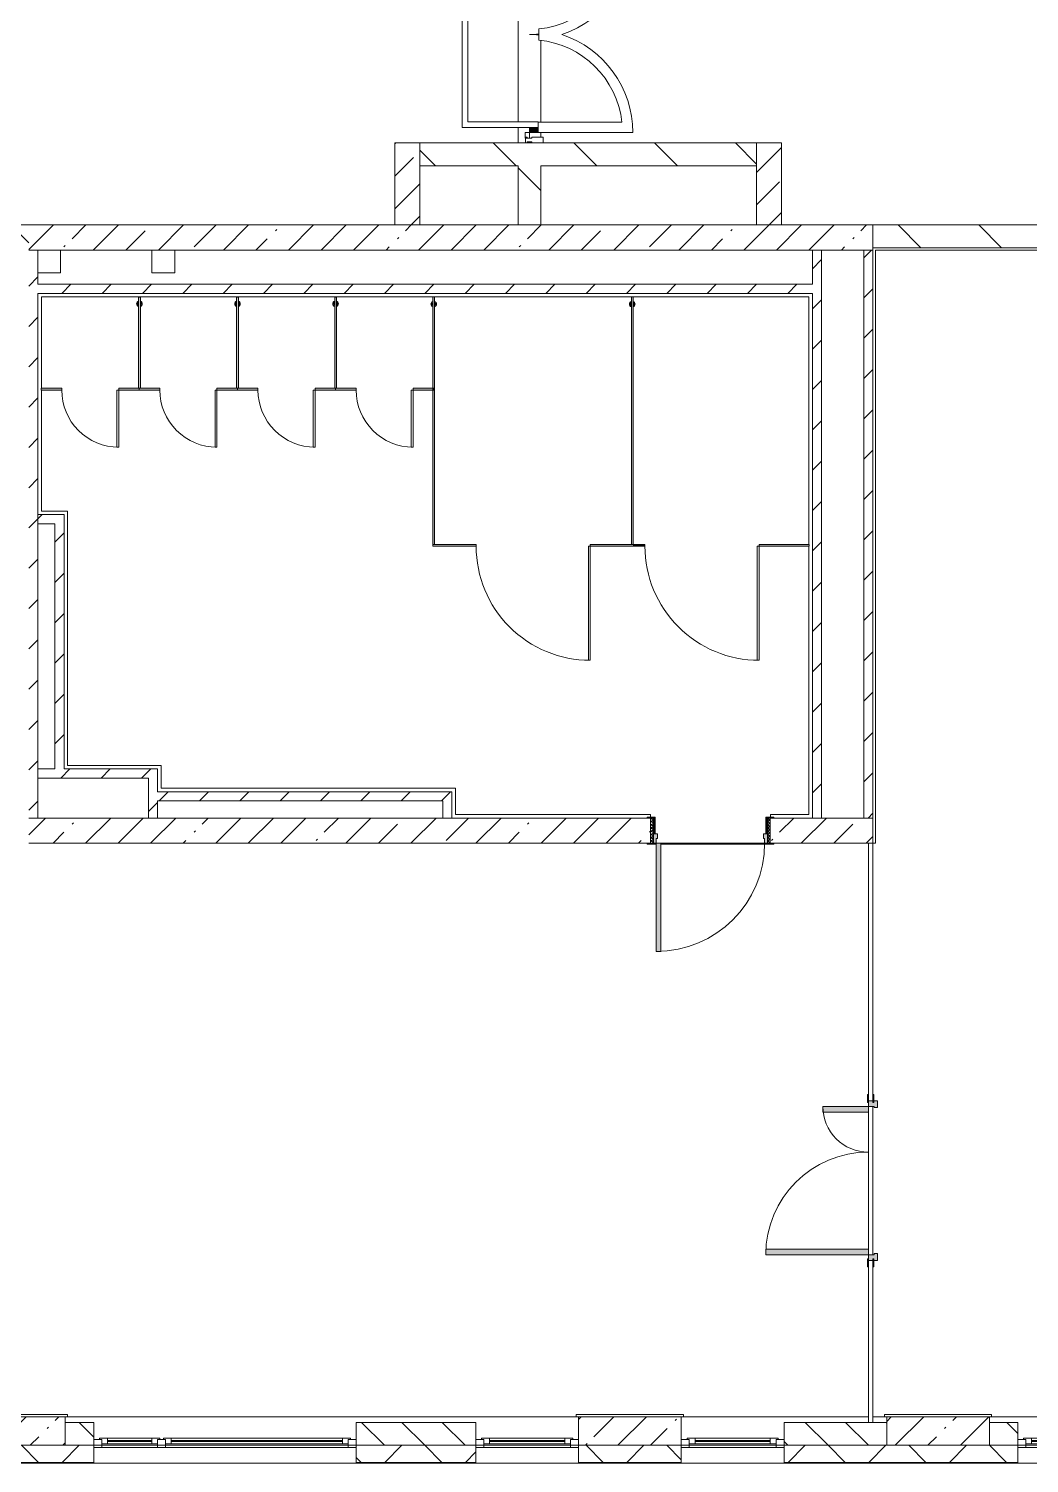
# Model space of a CAD drawing. Header units: millimetres. Extents: x -5714 to 188114, y -8553 to 29000.
# Drawn here: x 155314 to 164084, y -258 to 12321 of the extents above; entities that cross this region are included whole.
import ezdxf

# ---------------------------------------------------------------- set-up
doc = ezdxf.new("R2010")
doc.units = ezdxf.units.MM
for name, color, linetype, lineweight, true_color in [('A-DETL-GENF-5', 7, 'Continuous', 5, 0xaaaaaa), ('A-DETL-GENF-6', 7, 'Continuous', 5, 0xe2e2e2), ('A-DOOR-3', 7, 'Continuous', 5, 0xaaaaaa), ('A-DOOR-4', 7, 'Continuous', 5, 0xe2e2e2), ('A-DOOR-FRAM-2', 7, 'Continuous', 5, 0xe2e2e2), ('A-DOOR-FRAM-3', 7, 'Continuous', 5, 0xaaaaaa), ('A-FLOR-2', 7, 'Continuous', 5, 0xaaaaaa), ('A-GENM-5', 7, 'Continuous', 5, 0xe2ddcd)]:
    doc.layers.add(name, color=color, linetype=linetype, lineweight=lineweight, true_color=true_color)
for name, color, linetype, lineweight in [('A-DOOR-6', 7, 'Continuous', 5), ('A-GENM-2', 7, 'Continuous', 5), ('A-GLAZ-2', 7, 'Continuous', 5), ('A-GLAZ-CWMG-2', 7, 'Continuous', 5), ('A-WALL', 7, 'Continuous', 9), ('A-WALL-2', 7, 'Continuous', 5), ('I-WALL-2', 7, 'Continuous', 5), ('S-COLS-2', 7, 'Continuous', 5)]:
    doc.layers.add(name, color=color, linetype=linetype, lineweight=lineweight)
pattern_1 = [(45, (61103.76, 0), (-176.7767, 176.7767), [])]
pattern_2 = [(45, (61103.76, 0), (-285.1231, 285.1231), []), (45, (61388.9, 0), (-285.1231, 285.1231), [504.031, -100.806, 16.764, -84.042])]
pattern_3 = [(135, (61103.76, 0), (-353.5534, -353.5534), [])]

# ---------------------------------------------------------------- blocks, each defined once
blk = doc.blocks.new('BSC_Колонна _Прямоугольная - 250х900-23282983-3_9_1_птичка')
at = {"layer": 'S-COLS-2'}
h = blk.add_hatch(dxfattribs=at)
h.set_pattern_fill('FP_87', color=256, style=0, pattern_type=2)
h.set_pattern_definition([(45, (-99480, -25), (-285.1231, 285.1231), []), (45, (-99194.88, -25), (-285.1231, 285.1231), [504.031, -100.806, 16.764, -84.042])])
h.paths.add_polyline_path([(450, -125), (450, 125), (-450, 125), (-450, -125), (270, -125)])
for p, q in [((450, 125), (-450, 125)), ((-450, 125), (-450, -125)), ((450, -125), (450, 125)), ((-450, -125), (450, -125))]:
    blk.add_line(p, q, dxfattribs=at)
blk = doc.blocks.new('110_Дверь_СКБ_1Ст_Внутренняя1 - Д-7а_л__950x2100h_Туалет-V150-3_9_1_птичка')
at = {"layer": 'A-DOOR-3'}
h = blk.add_hatch(dxfattribs=at)
h.set_pattern_fill('FP_89', color=256, style=0, pattern_type=2)
h.set_pattern_definition([(135, (1776.41, 174.685), (-14.14214, -14.14214), []), (225, (1776.41, 174.685), (14.14214, -14.14214), [])])
h.paths.add_polyline_path([(537.5, 110), (512.5, 110), (512.5, -110), (537.5, -110)])
at = {"layer": 'A-DOOR-4'}
h = blk.add_hatch(color=256, dxfattribs=at)
h.paths.add_polyline_path([(487.5, 110), (487.5, 70), (477.5, 70), (477.5, 30), (512.5, 30), (512.5, 110)])
h.paths.add_polyline_path([(-462.5, 110), (-487.5, 110), (-487.5, 30), (-452.5, 30), (-452.5, 70), (-462.5, 70)])
at = {"layer": 'A-DOOR-FRAM-2'}
for points in [[(447.5, 1060), (447.5, 110), (487.5, 110), (487.5, 1060)], [(-542.5, 118), (-542.5, 110), (-472.5, 110), (-472.5, 118)], [(-472.5, 30), (-487.5, 30), (-487.5, -110), (-472.5, -110)], [(567.5, 118), (497.5, 118), (497.5, 110), (567.5, 110)], [(512.5, 30), (497.5, 30), (497.5, -110), (512.5, -110)], [(-542.5, -110), (-542.5, -118), (-472.5, -118), (-472.5, -110)], [(567.5, -110), (497.5, -110), (497.5, -118), (567.5, -118)]]:
    blk.add_hatch(color=256, dxfattribs=at).paths.add_polyline_path(points)
at = {"layer": 'A-DOOR-FRAM-3'}
h = blk.add_hatch(dxfattribs=at)
h.set_pattern_fill('FP_90', color=256, style=0, pattern_type=2)
h.set_pattern_definition([(45, (-346.384, 174.685), (-14.1421, 14.1421), []), (135, (-346.384, 174.685), (-14.1421, -14.1421), [])])
h.paths.add_polyline_path([(-487.5, 110), (-512.5, 110), (-512.5, -110), (-487.5, -110)])
at = {"layer": 'A-DOOR-3'}
for p, q in [((487.5, 1060), (447.5, 1060)), ((447.5, 1060), (447.5, 110)), ((487.5, 110), (487.5, 1060)), ((447.5, 110), (487.5, 110))]:
    blk.add_line(p, q, dxfattribs=at)
blk.add_arc((487.5, 110), 950, 90, 180, dxfattribs=at)
at = {"layer": 'A-DOOR-FRAM-3'}
for p, q in [((-472.5, 118), (-542.5, 118)), ((-542.5, 118), (-542.5, 110)), ((-542.5, 110), (-472.5, 110)), ((-487.5, 110), (-512.5, 110)), ((-512.5, 110), (-512.5, -110)), ((-462.5, 110), (-487.5, 110)), ((-487.5, 110), (-487.5, 30)), ((-487.5, -110), (-487.5, 110)), ((-472.5, 110), (-487.5, 110)), ((-487.5, 110), (-487.5, 109)), ((-487.5, 109), (-472.5, 109)), ((-487.5, 30), (-452.5, 30)), ((-472.5, 30), (-487.5, 30)), ((-487.5, 30), (-487.5, -110)), ((-472.5, 110), (-472.5, 118)), ((-472.5, 109), (-472.5, 110)), ((-472.5, -110), (-472.5, 30)), ((-462.5, 70), (-462.5, 110)), ((-452.5, 70), (-462.5, 70)), ((-452.5, 30), (-452.5, 70)), ((487.5, 70), (477.5, 70)), ((477.5, 70), (477.5, 30)), ((477.5, 30), (512.5, 30)), ((487.5, 110), (487.5, 70)), ((512.5, 110), (487.5, 110)), ((567.5, 118), (497.5, 118)), ((497.5, 118), (497.5, 110)), ((512.5, 110), (497.5, 110)), ((497.5, 110), (497.5, 109)), ((497.5, 110), (567.5, 110)), ((497.5, 109), (512.5, 109)), ((512.5, 30), (497.5, 30)), ((497.5, 30), (497.5, -110)), ((512.5, 30), (512.5, 110)), ((537.5, 110), (512.5, 110)), ((512.5, 110), (512.5, -110)), ((512.5, 109), (512.5, 110)), ((512.5, -110), (512.5, 30)), ((537.5, -110), (537.5, 110)), ((567.5, 110), (567.5, 118)), ((-472.5, -110), (-542.5, -110)), ((-542.5, -110), (-542.5, -118)), ((-542.5, -118), (-472.5, -118)), ((-512.5, -110), (-487.5, -110)), ((-487.5, -110), (-472.5, -110)), ((-472.5, -118), (-472.5, -110)), ((497.5, -110), (512.5, -110)), ((567.5, -110), (497.5, -110)), ((497.5, -110), (497.5, -118)), ((497.5, -118), (567.5, -118)), ((512.5, -110), (537.5, -110)), ((567.5, -118), (567.5, -110))]:
    blk.add_line(p, q, dxfattribs=at)
blk = doc.blocks.new('BSC_Колонна _Прямоугольная - 250х900-V152-3_9_1_птичка')
at = {"layer": 'S-COLS-2'}
h = blk.add_hatch(dxfattribs=at)
h.set_pattern_fill('FP_91', color=256, style=0, pattern_type=2)
h.set_pattern_definition([(45, (-94080, -25), (-285.1231, 285.1231), []), (45, (-93794.88, -25), (-285.1231, 285.1231), [504.031, -100.806, 16.764, -84.042])])
h.paths.add_polyline_path([(450, -125), (450, 125), (-450, 125), (-450, -125), (77, -125)])
for p, q in [((450, 125), (-450, 125)), ((-450, 125), (-450, -125)), ((450, -125), (450, 125)), ((-450, -125), (450, -125))]:
    blk.add_line(p, q, dxfattribs=at)
blk = doc.blocks.new('BSC_Колонна _Прямоугольная - 250х900-V153-3_9_1_птичка')
at = {"layer": 'S-COLS-2'}
h = blk.add_hatch(dxfattribs=at)
h.set_pattern_fill('FP_92', color=256, style=0, pattern_type=2)
h.set_pattern_definition([(45, (-102180, -25), (-285.1231, 285.1231), []), (45, (-101894.88, -25), (-285.1231, 285.1231), [504.031, -100.806, 16.764, -84.042])])
h.paths.add_polyline_path([(450, -125), (450, 125), (-450, 125), (-450, -125), (367, -125)])
for p, q in [((450, 125), (-450, 125)), ((-450, 125), (-450, -125)), ((450, -125), (450, 125)), ((-450, -125), (450, -125))]:
    blk.add_line(p, q, dxfattribs=at)
blk = doc.blocks.new('120_Окно_СКБ_2Ст_Фрамуга сверху - 120_Окно_СКБ_2Ст_2300х2500_h_ ДОО-19727959-3_9_1_птичка')
at = {"layer": 'A-GLAZ-2'}
for p, q in [((-1150, -127), (-1150, -57)), ((-1150, -57), (-1080, -57)), ((1150, -57), (-1150, -57)), ((-1080, -57), (-1080, -127)), ((-1080, -57), (1080, -57)), ((520, -87), (-1080, -87)), ((-1080, -87), (-1080, -127)), ((-1030, -137), (-1030, -87)), ((-1030, -107), (470, -107)), ((470, -117), (-1030, -117)), ((470, -137), (470, -87)), ((520, -127), (520, -57)), ((520, -57), (590, -57)), ((520, -127), (520, -87)), ((590, -57), (590, -127)), ((1080, -87), (590, -87)), ((590, -87), (590, -127)), ((640, -137), (640, -87)), ((640, -107), (1030, -107)), ((1030, -117), (640, -117)), ((1030, -137), (1030, -87)), ((1080, -127), (1080, -57)), ((1080, -57), (1150, -57)), ((1080, -127), (1080, -87)), ((1150, -57), (1150, -127)), ((-1080, -127), (-1150, -127)), ((-1150, -127), (-1100, -127)), ((-1080, -127), (-1100, -127)), ((-1100, -127), (-1100, -137)), ((-1100, -137), (540, -137)), ((540, -137), (-1100, -137)), ((590, -127), (520, -127)), ((540, -127), (520, -127)), ((540, -127), (570, -127)), ((540, -127), (570, -127)), ((540, -137), (540, -127)), ((590, -127), (570, -127)), ((570, -127), (570, -137)), ((570, -137), (1100, -137)), ((1100, -137), (570, -137)), ((1150, -127), (1080, -127)), ((1100, -127), (1080, -127)), ((1100, -127), (1150, -127)), ((1100, -137), (1100, -127))]:
    blk.add_line(p, q, dxfattribs=at)
blk = doc.blocks.new('120_Окно_СКБ_1Ст - 120_Окно_СКБ_1Ст 900х2500_h_ с форточкой-V155-3_9_1_птичка')
at = {"layer": 'A-GLAZ-2'}
for p, q in [((-450, -127), (-450, -57)), ((-450, -57), (-380, -57)), ((450, -57), (-450, -57)), ((-380, -57), (-380, -127)), ((380, -87), (-380, -87)), ((-380, -87), (-380, -127)), ((-330, -137), (-330, -87)), ((-330, -107), (330, -107)), ((330, -117), (-330, -117)), ((330, -137), (330, -87)), ((380, -127), (380, -57)), ((380, -57), (450, -57)), ((380, -127), (380, -87)), ((450, -57), (450, -127)), ((-380, -127), (-450, -127)), ((-450, -127), (-400, -127)), ((-380, -127), (-400, -127)), ((-400, -127), (-400, -137)), ((-400, -137), (400, -137)), ((400, -137), (-400, -137)), ((450, -127), (380, -127)), ((400, -127), (380, -127)), ((400, -127), (450, -127)), ((400, -137), (400, -127))]:
    blk.add_line(p, q, dxfattribs=at)
blk = doc.blocks.new('120_Окно_СКБ_1Ст - 120_Окно_СКБ_1Ст 900х2500_h_ с форточкой-22876038-3_9_1_птичка')
at = {"layer": 'A-GLAZ-2'}
for p, q in [((-450, -127), (-450, -57)), ((-450, -57), (-380, -57)), ((450, -57), (-450, -57)), ((-380, -57), (-380, -127)), ((380, -87), (-380, -87)), ((-380, -87), (-380, -127)), ((-330, -137), (-330, -87)), ((-330, -107), (330, -107)), ((330, -117), (-330, -117)), ((330, -137), (330, -87)), ((380, -127), (380, -57)), ((380, -57), (450, -57)), ((380, -127), (380, -87)), ((450, -57), (450, -127)), ((-380, -127), (-450, -127)), ((-450, -127), (-400, -127)), ((-380, -127), (-400, -127)), ((-400, -127), (-400, -137)), ((-400, -137), (400, -137)), ((400, -137), (-400, -137)), ((450, -127), (380, -127)), ((400, -127), (380, -127)), ((400, -127), (450, -127)), ((400, -137), (400, -127))]:
    blk.add_line(p, q, dxfattribs=at)
blk = doc.blocks.new('131_Сантехническая перегородка 7 - СП-1-V236-3_9_1_птичка')
at = {"layer": 'A-GENM-5'}
blk.add_hatch(color=256, dxfattribs=at).paths.add_polyline_path([(2166, 8), (-4, 8), (-4, -8), (2166, -8)])
at = {"layer": 'A-GENM-2'}
for p, q in [((2166, 8), (-4, 8)), ((-4, 8), (-4, -8)), ((2166, -8), (2166, 8)), ((-4, -8), (2166, -8))]:
    blk.add_line(p, q, dxfattribs=at)
at = {"layer": 'A-GENM-2', "flags": 128}
for points in [[(71, 8), (71, 9), (71, 9), (70, 9), (70, 10), (70, 10), (69, 11), (69, 11), (68, 12), (68, 12), (67, 12), (67, 13), (66, 13), (66, 13), (65, 14), (65, 14), (64, 14), (64, 14), (63, 14), (62, 15), (62, 15), (61, 15), (61, 15), (60, 15), (59, 15), (59, 15), (58, 15), (58, 15), (57, 15), (56, 15), (56, 15), (55, 15), (55, 15), (54, 14), (54, 14), (53, 14), (52, 14), (52, 13), (51, 13), (51, 13), (50, 13), (50, 12), (49, 12), (49, 11), (48, 11), (48, 11), (48, 10), (47, 10), (47, 9), (46, 9), (46, 8), (46, 8)], [(46, -8), (46, -9), (47, -9), (47, -9), (47, -10), (48, -10), (48, -11), (49, -11), (49, -12), (50, -12), (50, -12), (51, -13), (51, -13), (52, -13), (52, -14), (53, -14), (53, -14), (54, -14), (54, -14), (55, -15), (56, -15), (56, -15), (57, -15), (57, -15), (58, -15), (59, -15), (59, -15), (60, -15), (60, -15), (61, -15), (62, -15), (62, -15), (63, -15), (63, -14), (64, -14), (64, -14), (65, -14), (66, -13), (66, -13), (67, -13), (67, -13), (68, -12), (68, -12), (69, -11), (69, -11), (69, -11), (70, -10), (70, -10), (71, -9), (71, -9), (71, -8), (71, -8)]]:
    blk.add_lwpolyline(points, dxfattribs=at)
at = {"layer": 'A-GENM-2'}
for radius, start, end in [(24.6, 19.9113, 160.0887), (17.6, 45, 135), (17.6, 45, 135), (15.1, 45, 135), (24.6, 199.9113, 340.0887), (17.6, 225, 315), (17.6, 225, 315), (15.1, 225, 315)]:
    blk.add_arc((59, 0), radius, start, end, dxfattribs=at)
blk = doc.blocks.new('131_Сантехническая перегородка 6 - СП-1-V237-3_9_1_птичка')
at = {"layer": 'A-GENM-5'}
blk.add_hatch(color=256, dxfattribs=at).paths.add_polyline_path([(800, 8), (0, 8), (0, -8), (800, -8)])
at = {"layer": 'A-GENM-2'}
for p, q in [((800, 8), (0, 8)), ((0, 8), (0, -8)), ((800, -8), (800, 8)), ((0, -8), (800, -8))]:
    blk.add_line(p, q, dxfattribs=at)
at = {"layer": 'A-GENM-2', "flags": 128}
for points in [[(71, 8), (71, 9), (71, 9), (70, 9), (70, 10), (70, 10), (69, 11), (69, 11), (68, 12), (68, 12), (67, 12), (67, 13), (66, 13), (66, 13), (65, 14), (65, 14), (64, 14), (64, 14), (63, 14), (62, 15), (62, 15), (61, 15), (61, 15), (60, 15), (59, 15), (59, 15), (58, 15), (58, 15), (57, 15), (56, 15), (56, 15), (55, 15), (55, 15), (54, 14), (54, 14), (53, 14), (52, 14), (52, 13), (51, 13), (51, 13), (50, 13), (50, 12), (49, 12), (49, 11), (48, 11), (48, 11), (48, 10), (47, 10), (47, 9), (46, 9), (46, 8), (46, 8)], [(46, -8), (46, -9), (47, -9), (47, -9), (47, -10), (48, -10), (48, -11), (49, -11), (49, -12), (50, -12), (50, -12), (51, -13), (51, -13), (52, -13), (52, -14), (53, -14), (53, -14), (54, -14), (54, -14), (55, -15), (56, -15), (56, -15), (57, -15), (57, -15), (58, -15), (59, -15), (59, -15), (60, -15), (60, -15), (61, -15), (62, -15), (62, -15), (63, -15), (63, -14), (64, -14), (64, -14), (65, -14), (66, -13), (66, -13), (67, -13), (67, -13), (68, -12), (68, -12), (69, -11), (69, -11), (69, -11), (70, -10), (70, -10), (71, -9), (71, -9), (71, -8), (71, -8)]]:
    blk.add_lwpolyline(points, dxfattribs=at)
at = {"layer": 'A-GENM-2'}
for radius, start, end in [(24.6, 19.9113, 160.0887), (17.6, 45, 135), (17.6, 45, 135), (15.1, 45, 135), (24.6, 199.9113, 340.0887), (17.6, 225, 315), (17.6, 225, 315), (15.1, 225, 315)]:
    blk.add_arc((59, 0), radius, start, end, dxfattribs=at)
blk = doc.blocks.new('131_Сантехническая перегородка_Дверь МГН - СД-1-V238-3_9_1_птичка')
at = {"layer": 'A-GENM-5'}
for points in [[(-370, 8), (-370, -8), (10, -8), (10, 8)], [(1010, 8), (1010, -8), (1390, -8), (1390, 8), (1256, 8)]]:
    blk.add_hatch(color=256, dxfattribs=at).paths.add_polyline_path(points)
at = {"layer": 'A-DOOR-6'}
for p, q in [((10, 1008), (26, 1008)), ((10, 8), (10, 1008)), ((26, 8), (26, 1008)), ((10, 8), (26, 8))]:
    blk.add_line(p, q, dxfattribs=at)
blk.add_arc((10, 8), 1000, 360, 90, dxfattribs=at)
at = {"layer": 'A-GENM-2'}
for p, q in [((10, 8), (-370, 8)), ((-370, 8), (-370, -8)), ((10, -8), (10, 8)), ((1390, 8), (1010, 8)), ((1010, 8), (1010, -8)), ((1390, -8), (1390, 8)), ((-370, -8), (10, -8)), ((1010, -8), (1390, -8))]:
    blk.add_line(p, q, dxfattribs=at)
blk = doc.blocks.new('131_Сантехническая перегородка_Дверь 5 - СД-1-V239-3_9_1_птичка')
at = {"layer": 'A-GENM-5'}
for points in [[(70, 8), (70, -8), (250, -8), (250, 8)], [(750, 8), (750, -8), (930, -8), (930, 8)]]:
    blk.add_hatch(color=256, dxfattribs=at).paths.add_polyline_path(points)
at = {"layer": 'A-DOOR-6'}
for p, q in [((266, 508), (250, 508)), ((250, 8), (250, 508)), ((266, 8), (266, 508)), ((266, 8), (250, 8))]:
    blk.add_line(p, q, dxfattribs=at)
blk.add_arc((250, 8), 500, 360, 90, dxfattribs=at)
at = {"layer": 'A-GENM-2'}
for p, q in [((250, 8), (70, 8)), ((70, 8), (70, -8)), ((250, -8), (250, 8)), ((930, 8), (750, 8)), ((750, 8), (750, -8)), ((930, -8), (930, 8)), ((70, -8), (250, -8)), ((750, -8), (930, -8))]:
    blk.add_line(p, q, dxfattribs=at)
blk = doc.blocks.new('131_Сантехническая перегородка_Дверь МГН 2 - СД-1-V240-3_9_1_птичка')
at = {"layer": 'A-GENM-5'}
for points in [[(-430, 8), (-430, -8), (10, -8), (10, 8)], [(1010, 8), (1010, -8), (1110, -8), (1110, 8)]]:
    blk.add_hatch(color=256, dxfattribs=at).paths.add_polyline_path(points)
at = {"layer": 'A-DOOR-6'}
for p, q in [((10, 1008), (26, 1008)), ((10, 8), (10, 1008)), ((26, 8), (26, 1008)), ((10, 8), (26, 8))]:
    blk.add_line(p, q, dxfattribs=at)
blk.add_arc((10, 8), 1000, 360, 90, dxfattribs=at)
at = {"layer": 'A-GENM-2'}
for p, q in [((10, 8), (-430, 8)), ((-430, 8), (-430, -8)), ((10, -8), (10, 8)), ((1110, 8), (1010, 8)), ((1010, 8), (1010, -8)), ((1110, -8), (1110, 8)), ((-430, -8), (10, -8)), ((1010, -8), (1110, -8))]:
    blk.add_line(p, q, dxfattribs=at)
blk = doc.blocks.new('Дверь_Витражная_остекление_ - ВВ-7 остекление-32356329-3_9_1_птичка')
at = {"layer": 'A-DETL-GENF-6'}
blk.add_hatch(color=256, dxfattribs=at).paths.add_polyline_path([(-860, -20), (-860, -96), (-815, -96), (-815, -20)])
h = blk.add_hatch(color=256, dxfattribs=at)
h.paths.add_polyline_path([(865, -100), (900, -100), (900, -40), (910, -40), (910, -20), (865, -20), (865, -40)])
h.paths.add_polyline_path([(900, -880), (910, -880), (910, -140), (900, -140), (900, -833)])
at = {"layer": 'A-DETL-GENF-5'}
for p, q in [((-815, -20), (-860, -20)), ((-860, -96), (-860, -20)), ((-815, -20), (-860, -20)), ((-860, -20), (-860, -96)), ((865, -100), (865, -20)), ((865, -20), (865, -100)), ((910, -880), (910, -140)), ((910, -880), (910, -140)), ((910, -800), (900, -800)), ((910, -880), (900, -880)), ((900, -880), (910, -880))]:
    blk.add_line(p, q, dxfattribs=at)
at = {"layer": 'A-DOOR-3'}
for p, q in [((-910, 20), (-860, 20)), ((-910, -20), (-910, 20)), ((-860, 20), (-860, -20)), ((860, 20), (910, 20)), ((860, -20), (860, 20)), ((910, 20), (910, -20)), ((-860, -20), (-910, -20)), ((-860, -96), (-860, -20)), ((910, -20), (860, -20))]:
    blk.add_line(p, q, dxfattribs=at)
for centre, start, end in [((-860, -20), 354.5815, 0), ((860, -20), 180, 185.4185)]:
    blk.add_arc(centre, 860, start, end, dxfattribs=at)
blk = doc.blocks.new('Прямоугольный импост - Импост структурный с накладкой - 160мм Темный-32310142-3_9_1_птичка')
at = {"layer": 'A-GLAZ-CWMG-2'}
for p, q in [((-50, 0), (-50, 17)), ((-50, 17), (0, 17)), ((-40, 0), (-50, 0)), ((-40, -40), (-40, 0)), ((0, 0), (-10, 0)), ((-10, 0), (-10, -40)), ((0, 17), (0, 0)), ((-50, -140), (-50, -40)), ((-50, -40), (-40, -40)), ((-10, -40), (0, -40)), ((0, -40), (0, -140)), ((0, -140), (-50, -140))]:
    blk.add_line(p, q, dxfattribs=at)
blk = doc.blocks.new('110_Дверь_СКБ_2Ст - Д-5_п__в составе перегородки _не входит в спец__-32680317-3_9_1_птичка')
at = {"layer": 'A-DOOR-4'}
h = blk.add_hatch(color=256, dxfattribs=at)
h.paths.add_polyline_path([(712, -20), (712, 60), (652, 60), (652, 30), (662, 30), (662, -20)])
h.paths.add_polyline_path([(-628, 60), (-688, 60), (-688, -20), (-638, -20), (-638, 30), (-628, 30)])
for points in [[(-588, -420), (-588, -20), (-638, -20), (-638, -420)], [(662, -920), (662, -20), (612, -20), (612, -920)]]:
    blk.add_hatch(color=256, dxfattribs=at).paths.add_polyline_path(points)
at = {"layer": 'A-DOOR-FRAM-2'}
for points in [[(-673, 28), (-743, 28), (-743, 20), (-673, 20)], [(767, 28), (697, 28), (697, 20), (767, 20)], [(-673, -20), (-743, -20), (-743, -28), (-673, -28)], [(767, -20), (697, -20), (697, -28), (767, -28)]]:
    blk.add_hatch(color=256, dxfattribs=at).paths.add_polyline_path(points)
at = {"layer": 'A-DOOR-3'}
for p, q in [((-638, -20), (-588, -20)), ((-638, -420), (-638, -20)), ((-588, -20), (-588, -420)), ((612, -20), (662, -20)), ((612, -920), (612, -20)), ((662, -20), (662, -920)), ((-588, -420), (-638, -420)), ((662, -920), (612, -920))]:
    blk.add_line(p, q, dxfattribs=at)
for centre, radius, start, end in [((-638, -20), 400, 270, 0), ((662, -20), 900, 180, 270)]:
    blk.add_arc(centre, radius, start, end, dxfattribs=at)
at = {"layer": 'A-DOOR-FRAM-3'}
for p, q in [((-743, 28), (-673, 28)), ((-743, 20), (-743, 28)), ((-673, 20), (-743, 20)), ((-688, 60), (-628, 60)), ((-688, -20), (-688, 60)), ((-688, 20), (-673, 20)), ((-688, 19), (-688, 20)), ((-673, 19), (-688, 19)), ((-673, 28), (-673, 20)), ((-673, 20), (-673, 19)), ((-638, 30), (-638, -20)), ((-628, 30), (-638, 30)), ((-628, 60), (-628, 30)), ((652, 60), (712, 60)), ((652, 30), (652, 60)), ((662, 30), (652, 30)), ((662, -20), (662, 30)), ((697, 20), (697, 28)), ((697, 28), (767, 28)), ((697, 19), (697, 20)), ((697, 20), (712, 20)), ((767, 20), (697, 20)), ((712, 19), (697, 19)), ((712, 60), (712, -20)), ((712, 20), (712, 19)), ((767, 28), (767, 20)), ((-743, -20), (-673, -20)), ((-743, -28), (-743, -20)), ((-673, -28), (-743, -28)), ((-638, -20), (-688, -20)), ((-673, -20), (-673, -28)), ((712, -20), (662, -20)), ((697, -28), (697, -20)), ((697, -20), (767, -20)), ((767, -28), (697, -28)), ((767, -20), (767, -28))]:
    blk.add_line(p, q, dxfattribs=at)

msp = doc.modelspace()

# ---------------------------------------------------------------- hatches: boundary and pattern name
at = {"layer": 'A-WALL-2'}
h = msp.add_hatch(dxfattribs=at)
h.set_pattern_fill('FP_64', color=256, style=0, pattern_type=2)
h.set_pattern_definition([(135, (61103.76, 0), (-176.7767, -176.7767), [])])
h.paths.add_polyline_path([(182233.8, -100), (182533.8, -100), (182533.8, 100), (182233.8, 100)])
h.paths.add_polyline_path([(172733.8, -100), (172733.8, 100), (171833.8, 100), (171833.8, -100), (172040.5, -100)])
h.paths.add_polyline_path([(170176.1, -100), (170933.8, -100), (170933.8, 100), (170033.8, 100), (170033.8, -100)])
h.paths.add_polyline_path([(180433.8, -100), (180430.3, 100), (179933.8, 100), (179933.8, -100), (180430.3, -100)])
h.paths.add_polyline_path([(174533.8, -100), (174783.8, -100), (174783.8, 100), (174533.8, 100)])
h.paths.add_polyline_path([(177083.8, -100), (178133.8, -100), (178133.8, 100), (177083.8, 100)])
h.paths.add_polyline_path([(163733.8, -100), (163983.8, -100), (163983.8, 100), (163733.8, 100)])
h.paths.add_polyline_path([(166283.8, -100), (167333.8, -100), (167333.8, 100), (166283.8, 100)])
h.paths.add_polyline_path([(162833.8, -100), (162833.8, 100), (161933.8, 100), (161933.8, -100), (162718.4, -100)])
h.paths.add_polyline_path([(155633.8, -100), (155883.8, -100), (155883.8, 100), (155633.8, 100), (155633.8, 56.5)])
h.paths.add_polyline_path([(158183.8, -100), (159233.8, -100), (159233.8, 100), (158183.8, 100)])
h.paths.add_polyline_path([(153033.8, -100), (153833.8, -100), (153833.8, 100), (153033.8, 100)])
h = msp.add_hatch(dxfattribs=at)
h.set_pattern_fill('FP_66', color=256, style=0, pattern_type=2)
h.set_pattern_definition([(45, (61103.76, 0), (-353.5534, 353.5534), []), (135, (61103.76, 0), (-353.5534, -353.5534), [])])
h.paths.add_polyline_path([(185091.3, -250), (186183.8, -250), (186183.8, -100), (184833.8, -100), (184833.8, -250)])
h.paths.add_polyline_path([(181362.5, -250), (182533.8, -250), (182533.8, -100), (181333.8, -100), (181333.8, -250)])
h.paths.add_polyline_path([(170933.8, -250), (170933.8, -100), (170033.8, -100), (170033.8, -250), (170176.1, -250)])
h.paths.add_polyline_path([(169133.8, -250), (169133.8, -100), (168233.8, -100), (168233.8, -250), (168311.7, -250)])
h.paths.add_polyline_path([(171833.8, -250), (172733.8, -250), (172733.8, -100), (171833.8, -100)])
h.paths.add_polyline_path([(180433.8, -250), (180430.3, -100), (179033.8, -100), (179033.8, -250), (180430.3, -250)])
h.paths.add_polyline_path([(173633.8, -250), (174783.8, -250), (174783.8, -100), (173633.8, -100)])
h.paths.add_polyline_path([(177083.8, -250), (178133.8, -250), (178133.8, -100), (177083.8, -100)])
h.paths.add_polyline_path([(161033.8, -250), (161033.8, -100), (160133.8, -100), (160133.8, -250), (160854, -250)])
h.paths.add_polyline_path([(166447.3, -250), (167333.8, -250), (167333.8, -100), (166283.8, -100), (166283.8, -250)])
h.paths.add_polyline_path([(155633.8, -250), (155883.8, -250), (155883.8, -100), (154733.8, -100), (154733.8, -250), (155260.8, -250)])
h.paths.add_polyline_path([(161933.8, -250), (163983.8, -250), (163983.8, -100), (161933.8, -100)])
h.paths.add_polyline_path([(159233.8, -250), (159233.8, -100), (158183.8, -100), (158183.8, -250), (158989.6, -250)])
h.paths.add_polyline_path([(153396.4, -250), (153833.8, -250), (153833.8, -100), (153033.8, -100), (153033.8, -250)])
h.paths.add_polyline_path([(152133.8, -250), (152133.8, -100), (150313.8, -100), (150313.8, -250), (151998.1, -250)])
at = {"layer": 'I-WALL-2'}
h = msp.add_hatch(dxfattribs=at)
h.set_pattern_fill('FP_65', color=256, style=0, pattern_type=2)
h.set_pattern_definition(pattern_3)
h.paths.add_polyline_path([(159603.8, 10600), (159803.8, 10600), (159803.8, 11320), (159603.8, 11320), (159603.8, 11120)])
h.paths.add_polyline_path([(159603.8, 13220), (159803.8, 13220), (159803.8, 13400), (159603.8, 13400)])
h = msp.add_hatch(dxfattribs=at)
h.set_pattern_fill('FP_62', color=256, style=0, pattern_type=2)
h.set_pattern_definition(pattern_2)
h.paths.add_polyline_path([(158742.8, 10600), (158742.8, 11320), (158522.8, 11320), (158522.8, 10600)])
h = msp.add_hatch(dxfattribs=at)
h.set_pattern_fill('FP_65', color=256, style=0, pattern_type=2)
h.set_pattern_definition(pattern_3)
h.paths.add_polyline_path([(159603.8, 11120), (159603.8, 11320), (158742.8, 11320), (158742.8, 11120), (158989.6, 11120)])
h = msp.add_hatch(dxfattribs=at)
h.set_pattern_fill('FP_65', color=256, style=0, pattern_type=2)
h.set_pattern_definition(pattern_3)
h.paths.add_polyline_path([(161692.8, 11120), (161692.8, 11320), (159803.8, 11320), (159803.8, 11120), (160854, 11120)])
h = msp.add_hatch(dxfattribs=at)
h.set_pattern_fill('FP_62', color=256, style=0, pattern_type=2)
h.set_pattern_definition(pattern_2)
h.paths.add_polyline_path([(161912.8, 10600), (161912.8, 11320), (161692.8, 11320), (161692.8, 10600)])
h = msp.add_hatch(dxfattribs=at)
h.set_pattern_fill('FP_65', color=256, style=0, pattern_type=2)
h.set_pattern_definition(pattern_3)
h.paths.add_polyline_path([(166447.3, 10400), (168233.8, 10400), (168233.8, 10600), (166198.8, 10600), (166198.8, 10400), (166228.8, 10400)])
h.paths.add_polyline_path([(162718.4, 10400), (164748.8, 10400), (164748.8, 10600), (162713.8, 10600), (162713.8, 10400)])
h.paths.add_polyline_path([(151088.8, 10400), (151088.8, 10600), (150713.8, 10600), (150713.8, 10400), (151033.8, 10400)])
h.paths.add_polyline_path([(153053.8, 10400), (153613.8, 10400), (153613.8, 10600), (152488.8, 10600), (152488.8, 10400), (152543.8, 10400)])
h.paths.add_polyline_path([(155260.8, 10400), (155313.8, 10400), (155313.8, 10600), (154563.8, 10600), (154563.8, 10400), (154593.8, 10400)])
h = msp.add_hatch(dxfattribs=at)
h.set_pattern_fill('FP_62', color=256, style=0, pattern_type=2)
h.set_pattern_definition(pattern_2)
h.paths.add_polyline_path([(162713.8, 10380), (162713.8, 10600), (155313.8, 10600), (155313.8, 10380), (160854, 10380)])
h = msp.add_hatch(dxfattribs=at)
h.set_pattern_fill('FP_67', color=256, style=0, pattern_type=2)
h.set_pattern_definition(pattern_1)
h.paths.add_polyline_path([(155393.8, 5400), (155393.8, 10380), (155313.8, 10380), (155313.8, 5400)])
h = msp.add_hatch(dxfattribs=at)
h.set_pattern_fill('FP_67', color=256, style=0, pattern_type=2)
h.set_pattern_definition(pattern_1)
h.paths.add_polyline_path([(162183.8, 5400), (162263.8, 5400), (162263.8, 10380), (162183.8, 10380), (162183.8, 6593.4)])
h = msp.add_hatch(dxfattribs=at)
h.set_pattern_fill('FP_67', color=256, style=0, pattern_type=2)
h.set_pattern_definition(pattern_1)
h.paths.add_polyline_path([(162713.8, 5400), (162713.8, 10380), (162633.8, 10380), (162633.8, 5400)])
h = msp.add_hatch(dxfattribs=at)
h.set_pattern_fill('FP_67', color=256, style=0, pattern_type=2)
h.set_pattern_definition(pattern_1)
h.paths.add_polyline_path([(155393.8, 10000), (162183.8, 10000), (162183.8, 10080), (155393.8, 10080), (155393.8, 10064.1)])
h = msp.add_hatch(dxfattribs=at)
h.set_pattern_fill('FP_67', color=256, style=0, pattern_type=2)
h.set_pattern_definition(pattern_1)
h.paths.add_polyline_path([(155543.8, 7980), (155623.8, 7980), (155623.8, 8060), (155393.8, 8060), (155393.8, 7980)])
h = msp.add_hatch(dxfattribs=at)
h.set_pattern_fill('FP_67', color=256, style=0, pattern_type=2)
h.set_pattern_definition(pattern_1)
h.paths.add_polyline_path([(155623.8, 5830), (155623.8, 7980), (155543.8, 7980), (155543.8, 5830)])
h = msp.add_hatch(dxfattribs=at)
h.set_pattern_fill('FP_67', color=256, style=0, pattern_type=2)
h.set_pattern_definition(pattern_1)
h.paths.add_polyline_path([(153133.8, 6620), (153563.8, 6620), (153563.8, 6700), (153133.8, 6700)])
h.paths.add_polyline_path([(155260.8, 6620), (155313.8, 6620), (155313.8, 6700), (154513.8, 6700), (154513.8, 6620), (154543.8, 6620)])
h = msp.add_hatch(dxfattribs=at)
h.set_pattern_fill('FP_67', color=256, style=0, pattern_type=2)
h.set_pattern_definition(pattern_1)
h.paths.add_polyline_path([(156363.8, 5750), (156363.8, 5830), (155393.8, 5830), (155393.8, 5750)])
h = msp.add_hatch(dxfattribs=at)
h.set_pattern_fill('FP_67', color=256, style=0, pattern_type=2)
h.set_pattern_definition(pattern_1)
h.paths.add_polyline_path([(156363.8, 5400), (156443.8, 5400), (156443.8, 5830), (156363.8, 5830), (156363.8, 5750)])
h = msp.add_hatch(dxfattribs=at)
h.set_pattern_fill('FP_67', color=256, style=0, pattern_type=2)
h.set_pattern_definition(pattern_1)
h.paths.add_polyline_path([(158943.8, 5550), (158943.8, 5630), (156443.8, 5630), (156443.8, 5550), (157125.2, 5550)])
h = msp.add_hatch(dxfattribs=at)
h.set_pattern_fill('FP_67', color=256, style=0, pattern_type=2)
h.set_pattern_definition(pattern_1)
h.paths.add_polyline_path([(158989.6, 5400), (159023.8, 5400), (159023.8, 5630), (158943.8, 5630), (158943.8, 5400)])
h = msp.add_hatch(dxfattribs=at)
h.set_pattern_fill('FP_62', color=256, style=0, pattern_type=2)
h.set_pattern_definition(pattern_2)
h.paths.add_polyline_path([(162713.8, 5180), (162713.8, 5400), (161813.8, 5400), (161813.8, 5180), (162673.8, 5180)])
h.paths.add_polyline_path([(158989.6, 5180), (160763.8, 5180), (160763.8, 5400), (155313.8, 5400), (155313.8, 5180), (157125.2, 5180)])

# ---------------------------------------------------------------- linework, layer by layer
at = {"layer": 'A-FLOR-2'}
for p, q in [((159113.8, 13130), (159113.8, 11455)), ((159163.8, 11505), (159163.8, 13080)), ((159783.8, 12318.9), (159783.8, 12221.1)), ((159113.8, 11455), (159779.8, 11455)), ((159779.8, 11505), (159163.8, 11505)), ((159779.8, 11410), (159779.8, 11505)), ((160513.8, 11500), (159779.8, 11500)), ((159779.8, 11410), (160608.8, 11410)), ((155593.8, 10380), (155593.8, 10180)), ((156393.8, 10180), (156393.8, 10380)), ((156593.8, 10380), (156593.8, 10180)), ((164748.8, 10380), (162734.8, 10380)), ((162734.8, 10380), (162734.8, 5180)), ((155593.8, 10180), (155393.8, 10180)), ((156593.8, 10180), (156393.8, 10180)), ((158855.3, 9969), (155424.8, 9969)), ((155424.8, 9969), (155424.8, 9168)), ((160595.8, 9969), (158871.3, 9969)), ((162152.8, 9969), (160611.8, 9969)), ((162152.8, 7799), (162152.8, 9969)), ((155424.8, 9152), (155424.8, 8091)), ((155424.8, 8091), (155654.8, 8091)), ((155654.8, 8091), (155654.8, 5861)), ((162152.8, 5431), (162152.8, 7783)), ((155654.8, 5861), (156474.8, 5861)), ((156474.8, 5861), (156474.8, 5661)), ((156474.8, 5661), (159054.8, 5661)), ((159054.8, 5661), (159054.8, 5431)), ((159054.8, 5431), (160764.8, 5431)), ((160764.8, 5431), (160764.8, 5408)), ((161814.8, 5408), (161814.8, 5431)), ((161814.8, 5431), (162152.8, 5431)), ((160764.8, 5171), (160813.8, 5171)), ((161763.8, 5180), (160854, 5180)), ((160854, 5171), (161814.8, 5171)), ((162734.8, 5180), (162718.4, 5180)), ((154713.3, 170), (155653.3, 170)), ((155653.3, 170), (155653.3, 150)), ((160113.3, 150), (160113.3, 170)), ((160113.3, 170), (161053.3, 170)), ((161053.3, 170), (161053.3, 150)), ((162813.8, 150), (162813.8, 170)), ((162813.8, 170), (163753.8, 170)), ((163753.8, 170), (163753.8, 150))]:
    msp.add_line(p, q, dxfattribs=at)
for centre, radius, start, end in [((159703.8, 13130), 905, 288.14412, 2.53324), ((159703.8, 13130), 815, 275.6332, 356.48271), ((159703.8, 11410), 815, 6.34007, 84.3668), ((159703.8, 11410), 905, 360, 71.85588)]:
    msp.add_arc(centre, radius, start, end, dxfattribs=at)
at = {"layer": 'A-WALL'}
for p, q in [((158742.8, 11320), (158742.8, 11120)), ((161692.8, 11120), (161692.8, 11320)), ((159803.8, 10600), (159603.8, 10600)), ((162713.8, 10400), (162713.8, 10600)), ((155313.8, 5400), (155393.8, 5400)), ((162183.8, 5400), (162263.8, 5400)), ((162633.8, 5400), (162713.8, 5400)), ((162713.8, 5180), (162673.8, 5180)), ((162673.8, 100), (162713.8, 100)), ((155633.8, -100), (155883.8, -100)), ((155883.8, -100), (155633.8, -100)), ((158183.8, -100), (159233.8, -100)), ((159233.8, -100), (158183.8, -100)), ((161933.8, -100), (162833.8, -100)), ((162833.8, -100), (161933.8, -100)), ((163733.8, -100), (163983.8, -100)), ((163983.8, -100), (163733.8, -100)), ((154733.8, -250), (155883.8, -250)), ((158183.8, -250), (159233.8, -250)), ((160133.8, -250), (161033.8, -250)), ((161933.8, -250), (163983.8, -250)), ((154733.8, -253), (155883.8, -253)), ((158183.8, -253), (159233.8, -253)), ((160133.8, -253), (161033.8, -253)), ((161933.8, -253), (163983.8, -253))]:
    msp.add_line(p, q, dxfattribs=at)
at = {"layer": 'A-WALL-2'}
for p, q in [((155883.8, 100), (155633.8, 100)), ((155883.8, -258), (155883.8, 100)), ((159233.8, 100), (158183.8, 100)), ((158183.8, 100), (158183.8, -258)), ((159233.8, -258), (159233.8, 100)), ((162673.8, 100), (161933.8, 100)), ((161933.8, 100), (161933.8, -258)), ((162833.8, 100), (162713.8, 100)), ((163983.8, 100), (163733.8, 100)), ((163983.8, -258), (163983.8, 100)), ((155883.8, -100), (158183.8, -100)), ((159233.8, -100), (160133.8, -100)), ((160133.8, -100), (160133.8, -258)), ((161033.8, -258), (161033.8, -100)), ((161033.8, -100), (161933.8, -100)), ((163983.8, -100), (166283.8, -100)), ((153833.8, -258), (168233.8, -258))]:
    msp.add_line(p, q, dxfattribs=at)
at = {"layer": 'I-WALL-2'}
for p, q in [((159603.8, 11505), (159603.8, 13080)), ((159803.8, 12217.8), (159803.8, 11500)), ((159603.8, 11320), (159603.8, 11455)), ((159803.8, 11410), (159803.8, 11370)), ((161912.8, 11320), (158522.8, 11320)), ((158522.8, 11320), (158522.8, 10600)), ((161912.8, 10600), (161912.8, 11320)), ((158742.8, 11120), (159603.8, 11120)), ((158742.8, 10600), (158742.8, 11120)), ((159603.8, 11120), (159603.8, 10600)), ((159803.8, 10600), (159803.8, 11120)), ((159803.8, 11120), (161692.8, 11120)), ((161692.8, 11120), (161692.8, 10600)), ((159603.8, 10600), (154593.8, 10600)), ((164718.8, 10600), (159803.8, 10600)), ((155313.8, 10380), (162713.8, 10380)), ((155393.8, 10080), (155393.8, 10380)), ((162183.8, 10380), (162183.8, 10080)), ((162263.8, 5400), (162263.8, 10380)), ((162633.8, 10380), (162633.8, 5400)), ((162713.8, 2975), (162713.8, 10400)), ((162713.8, 10400), (164718.8, 10400)), ((162183.8, 10080), (155393.8, 10080)), ((155393.8, 5400), (155393.8, 10000)), ((155393.8, 10000), (162183.8, 10000)), ((162183.8, 10000), (162183.8, 5400)), ((155623.8, 8060), (155393.8, 8060)), ((155623.8, 5830), (155623.8, 8060)), ((155393.8, 7980), (155543.8, 7980)), ((155543.8, 7980), (155543.8, 5830)), ((155543.8, 5830), (155393.8, 5830)), ((156443.8, 5830), (155623.8, 5830)), ((156443.8, 5630), (156443.8, 5830)), ((155393.8, 5750), (156363.8, 5750)), ((156363.8, 5750), (156363.8, 5400)), ((159023.8, 5630), (156443.8, 5630)), ((156443.8, 5550), (158943.8, 5550)), ((156443.8, 5400), (156443.8, 5550)), ((158943.8, 5550), (158943.8, 5400)), ((159023.8, 5400), (159023.8, 5630)), ((160733.8, 5400), (155393.8, 5400)), ((162183.8, 5400), (161843.8, 5400)), ((162633.8, 5400), (162263.8, 5400)), ((155313.8, 5180), (160733.8, 5180)), ((161843.8, 5180), (162673.8, 5180)), ((162673.8, 5180), (162673.8, 2975)), ((162673.8, 1620), (162673.8, 2820)), ((162713.8, 2870), (162713.8, 1570)), ((162673.8, 1465), (162673.8, 100)), ((162713.8, 100), (162713.8, 1465)), ((155633.8, 150), (160133.8, 150)), ((161033.8, 150), (162673.8, 150)), ((162713.8, 150), (162833.8, 150)), ((163733.8, 150), (168233.8, 150))]:
    msp.add_line(p, q, dxfattribs=at)

# ---------------------------------------------------------------- block references
at = {"layer": 'A-DOOR-3'}
for name, p, rotation in [('Дверь_Витражная_остекление_ - ВВ-7 остекление-32356329-3_9_1_птичка', (159683.8, 12270), 89.99999999999993), ('110_Дверь_СКБ_1Ст_Внутренняя1 - Д-7а_л__950x2100h_Туалет-V150-3_9_1_птичка', (161301.3, 5290), 180), ('110_Дверь_СКБ_2Ст - Д-5_п__в составе перегородки _не входит в спец__-32680317-3_9_1_птичка', (162693.8, 2232.5), 270)]:
    msp.add_blockref(name, p, dxfattribs=dict(at, rotation=rotation))
at = {"layer": 'A-GENM-2'}
for name, p, rotation in [('131_Сантехническая перегородка 6 - СП-1-V237-3_9_1_птичка', (156284.4, 9968), 270.0000000000007), ('131_Сантехническая перегородка 6 - СП-1-V237-3_9_1_птичка', (157144, 9968), 270.0000000000007), ('131_Сантехническая перегородка 6 - СП-1-V237-3_9_1_птичка', (158003.6, 9968), 270.0000000000007), ('131_Сантехническая перегородка 7 - СП-1-V236-3_9_1_птичка', (158863.3, 9964.9), 269.9999999999999), ('131_Сантехническая перегородка 7 - СП-1-V236-3_9_1_птичка', (160603.8, 9964.9), 269.9999999999999), ('131_Сантехническая перегородка_Дверь 5 - СД-1-V239-3_9_1_птичка', (156353.3, 9160), 180), ('131_Сантехническая перегородка_Дверь 5 - СД-1-V239-3_9_1_птичка', (157213.3, 9160), 180), ('131_Сантехническая перегородка_Дверь 5 - СД-1-V239-3_9_1_птичка', (158073.3, 9160), 180), ('131_Сантехническая перегородка_Дверь 5 - СД-1-V239-3_9_1_птичка', (158933.3, 9160), 180), ('131_Сантехническая перегородка_Дверь МГН - СД-1-V238-3_9_1_птичка', (160245.3, 7791), 180), ('131_Сантехническая перегородка_Дверь МГН 2 - СД-1-V240-3_9_1_птичка', (161725.3, 7791), 180)]:
    msp.add_blockref(name, p, dxfattribs=dict(at, rotation=rotation))
at = {"layer": 'A-GLAZ-2', "rotation": 180}
for name, p in [('120_Окно_СКБ_2Ст_Фрамуга сверху - 120_Окно_СКБ_2Ст_2300х2500_h_ ДОО-19727959-3_9_1_птичка', (157033.8, -175)), ('120_Окно_СКБ_1Ст - 120_Окно_СКБ_1Ст 900х2500_h_ с форточкой-V155-3_9_1_птичка', (159683.8, -175)), ('120_Окно_СКБ_1Ст - 120_Окно_СКБ_1Ст 900х2500_h_ с форточкой-22876038-3_9_1_птичка', (161483.8, -175)), ('120_Окно_СКБ_2Ст_Фрамуга сверху - 120_Окно_СКБ_2Ст_2300х2500_h_ ДОО-19727959-3_9_1_птичка', (165133.8, -175))]:
    msp.add_blockref(name, p, dxfattribs=at)
at = {"layer": 'A-GLAZ-CWMG-2', "extrusion": (0, 0, -1), "rotation": 270.0000000000001}
msp.add_blockref('Прямоугольный импост - Импост структурный с накладкой - 160мм Темный-32310142-3_9_1_птичка', (-159683.8, 11320), dxfattribs=at)
at = {"layer": 'S-COLS-2'}
for name, p in [('BSC_Колонна _Прямоугольная - 250х900-V152-3_9_1_птичка', (155183.8, 25)), ('BSC_Колонна _Прямоугольная - 250х900-23282983-3_9_1_птичка', (160583.8, 25)), ('BSC_Колонна _Прямоугольная - 250х900-V153-3_9_1_птичка', (163283.8, 25))]:
    msp.add_blockref(name, p, dxfattribs=at)

doc.saveas('drawing.dxf')
